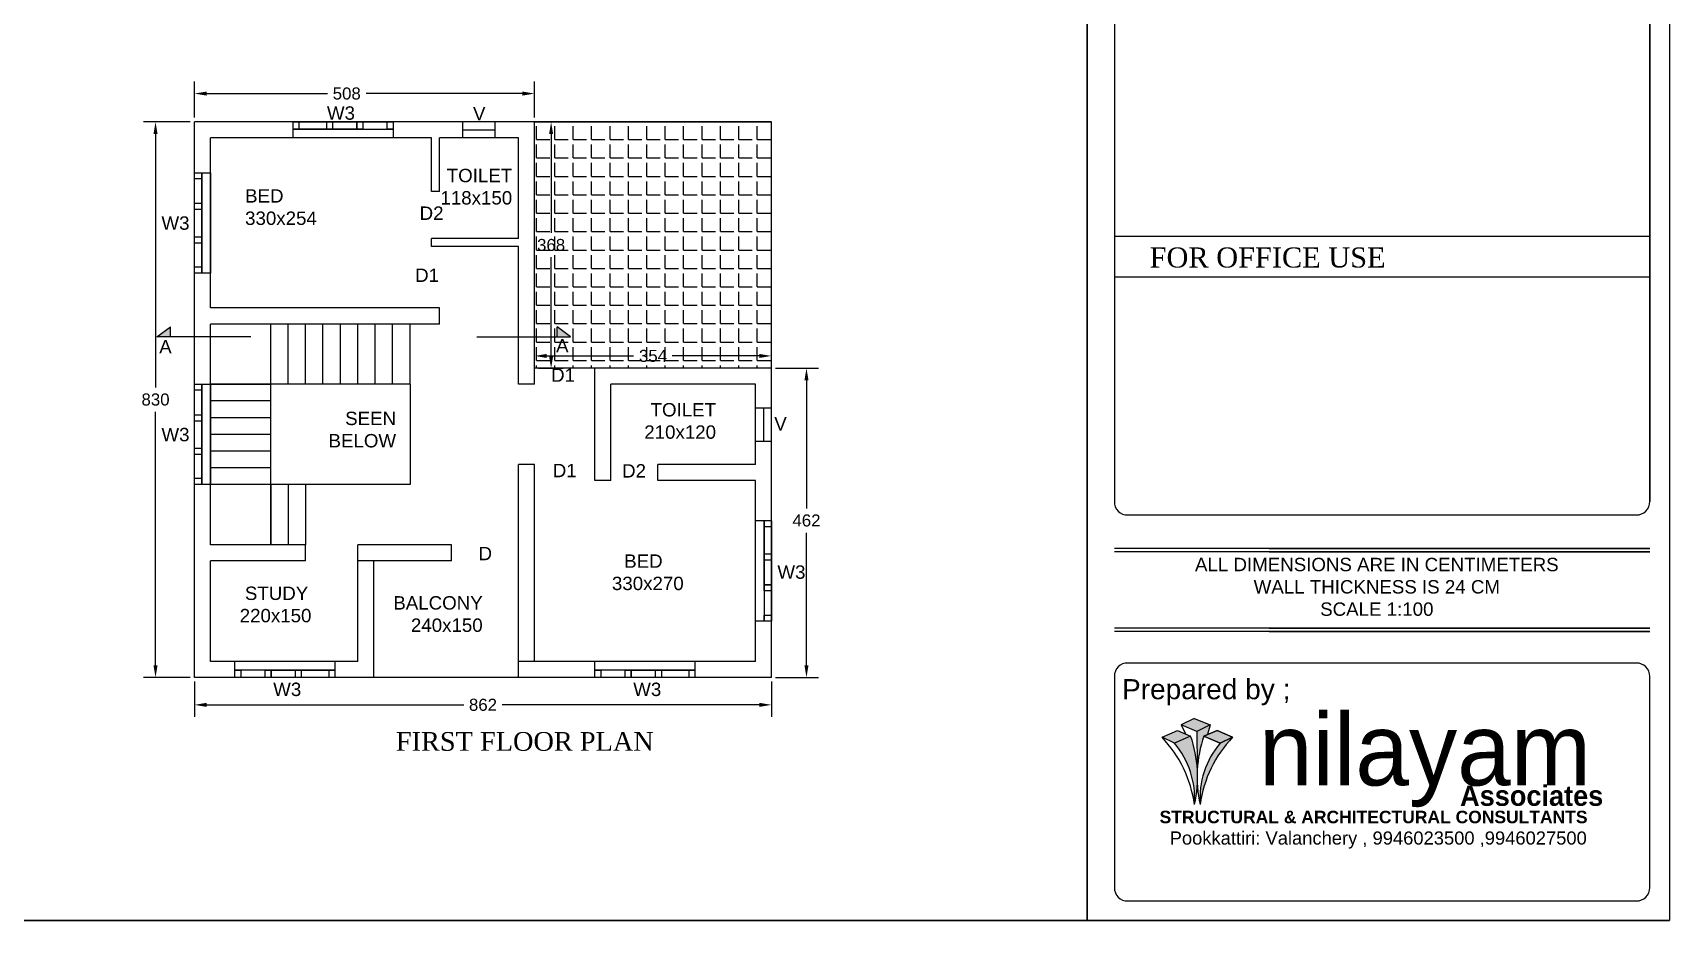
# Model space of a CAD drawing. Header units: inches. Extents: x -2903 to 3367, y -161 to 1064.
# Drawn here: x 341.54 to 366.01, y 299.12 to 312.41 of the extents above; entities that cross this region are included whole.
import ezdxf

# ---------------------------------------------------------------- set-up
doc = ezdxf.new("R2010")
doc.units = ezdxf.units.IN
doc.header["$MEASUREMENT"] = 0
doc.layers.add('--plan', color=7, linetype='Continuous')
doc.styles.add('SA', font='times.ttf')
doc.styles.get("Standard").update_dxf_attribs({"font": 'arial.ttf'})
doc.styles.add('style1', font='romand.shx', dxfattribs={"height": 5})
doc.dimstyles.get("Standard").update_dxf_attribs({"dimtxt": 0.18, "dimasz": 0.18, "dimexe": 0.18, "dimexo": 0.0625, "dimgap": 0.09, "dimtad": 0, "dimtih": 1, "dimtoh": 1, "dimdec": 0, "dimlfac": 100, "dimzin": 0, "dimdsep": 46, "dimtxsty": 'Standard', "dimcen": 0.09, "dimadec": 0, "dimazin": 0, "dimtfac": 1, "dimtdec": 0, "dimtofl": 0, "dimtmove": 0, "dimatfit": 3, "dimfxl": 1, "dimtolj": 1, "dimtzin": 0, "dimarcsym": 0})

# ---------------------------------------------------------------- blocks, each defined once
blk = doc.blocks.new('*D467')
at = {"color": 0, "lineweight": -2, "transparency": 16777216}
for p, q in [((343.951, 311.14), (343.951, 311.68)), ((349.031, 311.14), (349.031, 311.68)), ((344.131, 311.5), (345.937, 311.5)), ((348.851, 311.5), (346.515, 311.5))]:
    blk.add_line(p, q, dxfattribs=at)
at = {"color": 0, "transparency": 16777216}
for points in [[(344.131, 311.53), (344.131, 311.47), (343.951, 311.5)], [(348.851, 311.53), (348.851, 311.47), (349.031, 311.5)]]:
    blk.add_solid(points, dxfattribs=at)
at = {"layer": 'Defpoints', "color": 0, "transparency": 16777216}
for p in [(349.031, 311.5), (343.951, 311.077), (349.031, 311.077)]:
    blk.add_point(p, dxfattribs=at)
at = {"color": 0, "transparency": 16777216, "insert": (346.226, 311.5), "char_height": 0.18, "attachment_point": 5}
blk.add_mtext('\\A1;508', dxfattribs=at)
blk = doc.blocks.new('*D468')
at = {"color": 0, "lineweight": -2, "transparency": 16777216}
for p, q in [((352.633, 307.397), (353.274, 307.397)), ((353.094, 307.217), (353.094, 305.302)), ((353.094, 302.957), (353.094, 304.939)), ((352.633, 302.777), (353.274, 302.777))]:
    blk.add_line(p, q, dxfattribs=at)
at = {"color": 0, "transparency": 16777216}
for points in [[(353.064, 307.217), (353.124, 307.217), (353.094, 307.397)], [(353.064, 302.957), (353.124, 302.957), (353.094, 302.777)]]:
    blk.add_solid(points, dxfattribs=at)
at = {"layer": 'Defpoints', "color": 0, "transparency": 16777216}
for p in [(352.571, 307.397), (352.571, 302.777), (353.094, 302.777)]:
    blk.add_point(p, dxfattribs=at)
at = {"color": 0, "transparency": 16777216, "insert": (353.094, 305.121), "char_height": 0.18, "attachment_point": 5}
blk.add_mtext('\\A1;462', dxfattribs=at)
blk = doc.blocks.new('*D480')
at = {"color": 0, "lineweight": -2, "transparency": 16777216}
for p, q in [((343.951, 302.715), (343.951, 302.187)), ((352.571, 302.715), (352.571, 302.187)), ((344.131, 302.367), (347.973, 302.367)), ((352.391, 302.367), (348.549, 302.367))]:
    blk.add_line(p, q, dxfattribs=at)
at = {"color": 0, "transparency": 16777216}
for points in [[(344.131, 302.397), (344.131, 302.337), (343.951, 302.367)], [(352.391, 302.397), (352.391, 302.337), (352.571, 302.367)]]:
    blk.add_solid(points, dxfattribs=at)
at = {"layer": 'Defpoints', "color": 0, "transparency": 16777216}
for p in [(343.951, 302.777), (352.571, 302.777), (352.571, 302.367)]:
    blk.add_point(p, dxfattribs=at)
at = {"color": 0, "transparency": 16777216, "insert": (348.261, 302.367), "char_height": 0.18, "attachment_point": 5}
blk.add_mtext('\\A1;862', dxfattribs=at)
blk = doc.blocks.new('*D484')
at = {"color": 0, "lineweight": -2, "transparency": 16777216}
for p, q in [((349.093, 311.077), (349.459, 311.077)), ((349.279, 310.897), (349.279, 309.419)), ((349.279, 307.577), (349.279, 309.056)), ((349.093, 307.397), (349.459, 307.397))]:
    blk.add_line(p, q, dxfattribs=at)
at = {"color": 0, "transparency": 16777216}
for points in [[(349.249, 310.897), (349.309, 310.897), (349.279, 311.077)], [(349.249, 307.577), (349.309, 307.577), (349.279, 307.397)]]:
    blk.add_solid(points, dxfattribs=at)
at = {"layer": 'Defpoints', "color": 0, "transparency": 16777216}
for p in [(349.031, 311.077), (349.031, 307.397), (349.279, 307.397)]:
    blk.add_point(p, dxfattribs=at)
at = {"color": 0, "transparency": 16777216, "insert": (349.279, 309.237), "char_height": 0.18, "attachment_point": 5}
blk.add_mtext('\\A1;368', dxfattribs=at)
blk = doc.blocks.new('*D485')
at = {"color": 0, "lineweight": -2, "transparency": 16777216}
for p, q in [((349.031, 307.46), (349.031, 307.76)), ((352.571, 307.46), (352.571, 307.76)), ((349.211, 307.58), (350.512, 307.58)), ((352.391, 307.58), (351.089, 307.58))]:
    blk.add_line(p, q, dxfattribs=at)
at = {"color": 0, "transparency": 16777216}
for points in [[(349.211, 307.61), (349.211, 307.55), (349.031, 307.58)], [(352.391, 307.61), (352.391, 307.55), (352.571, 307.58)]]:
    blk.add_solid(points, dxfattribs=at)
at = {"layer": 'Defpoints', "color": 0, "transparency": 16777216}
for p in [(352.571, 307.58), (349.031, 307.397), (352.571, 307.397)]:
    blk.add_point(p, dxfattribs=at)
at = {"color": 0, "transparency": 16777216, "insert": (350.801, 307.58), "char_height": 0.18, "attachment_point": 5}
blk.add_mtext('\\A1;354', dxfattribs=at)
blk = doc.blocks.new('*D486')
at = {"color": 0, "lineweight": -2, "transparency": 16777216}
for p, q in [((343.888, 311.077), (343.189, 311.077)), ((343.369, 310.897), (343.369, 307.11)), ((343.369, 302.957), (343.369, 306.746)), ((343.888, 302.777), (343.189, 302.777))]:
    blk.add_line(p, q, dxfattribs=at)
at = {"color": 0, "transparency": 16777216}
for points in [[(343.339, 310.897), (343.399, 310.897), (343.369, 311.077)], [(343.339, 302.957), (343.399, 302.957), (343.369, 302.777)]]:
    blk.add_solid(points, dxfattribs=at)
at = {"layer": 'Defpoints', "color": 0, "transparency": 16777216}
for p in [(343.369, 311.077), (343.951, 311.077), (343.951, 302.777)]:
    blk.add_point(p, dxfattribs=at)
at = {"color": 0, "transparency": 16777216, "insert": (343.369, 306.928), "char_height": 0.18, "attachment_point": 5}
blk.add_mtext('\\A1;830', dxfattribs=at)
blk = doc.blocks.new('nilayan new')
h = blk.add_hatch(color=256)
h.set_gradient(color1=(13, 97, 231), color2=(163, 196, 250), one_color=1, tint=0.81, name='HEMISPHERICAL')
h.paths.add_polyline_path([(-542.848, 296.148), (-543.052, 296.23), (-543.218, 296.149), (-543.018, 296.064)])
h.paths.add_polyline_path([(-543.016, 295.622, -0.006631), (-543.013, 295.58, -0.069334), (-542.927, 296.007), (-542.882, 296.026), (-542.848, 296.148), (-543.018, 296.064)])
h = blk.add_hatch(color=256)
h.set_gradient(color1=(171, 171, 160), color2=(233, 233, 231), one_color=1, tint=0.91)
h.paths.add_polyline_path([(-543.265, 296.076), (-543.464, 295.991), (-543.303, 295.916), (-543.099, 296.007)])
h.paths.add_polyline_path([(-543.099, 296.007), (-543.303, 295.916, -0.197043), (-543.05, 295.133, 0.041266), (-543.013, 295.39, -0.030102), (-543.013, 295.58, 0.069334)])
h.paths.add_polyline_path([(-542.927, 296.007), (-542.722, 295.916), (-542.561, 295.991), (-542.76, 296.076)])
h.paths.add_polyline_path([(-542.561, 295.991), (-542.722, 295.916, 0.197043), (-542.976, 295.133, -0.158169)])
for p, q in [((-543.052, 296.23), (-543.218, 296.149)), ((-543.052, 296.23), (-542.848, 296.148)), ((-543.464, 295.991), (-543.265, 296.076)), ((-543.303, 295.916), (-543.464, 295.991)), ((-543.099, 296.007), (-543.303, 295.916)), ((-543.265, 296.076), (-543.099, 296.007)), ((-543.018, 296.064), (-543.218, 296.149)), ((-543.218, 296.149), (-543.163, 296.034)), ((-542.848, 296.148), (-543.018, 296.064)), ((-543.018, 296.064), (-543.016, 295.622)), ((-542.76, 296.076), (-542.927, 296.007)), ((-542.927, 296.007), (-542.722, 295.916)), ((-542.848, 296.148), (-542.882, 296.026)), ((-542.561, 295.991), (-542.76, 296.076)), ((-542.722, 295.916), (-542.561, 295.991))]:
    blk.add_line(p, q)
for points in [[(-543.265, 296.076), (-543.099, 296.007), (-543.303, 295.916), (-543.464, 295.991), (-543.265, 296.076)], [(-542.76, 296.076), (-542.561, 295.991), (-542.722, 295.916), (-542.927, 296.007), (-542.76, 296.076)]]:
    blk.add_lwpolyline(points)
for centre, radius, start, end in [((-544.579, 294.922), 1.544, 7.8259, 43.7778), ((-544.588, 295.485), 1.579, 347.0994, 19.3132), ((-541.437, 295.485), 1.579, 160.6868, 192.9006), ((-541.446, 294.922), 1.544, 136.2222, 172.1741), ((-544.132, 295.215), 1.085, 355.6446, 40.2323), ((-541.893, 295.215), 1.085, 139.7677, 184.3554)]:
    blk.add_arc(centre, radius, start, end)
at = {"attachment_point": 1}
for s, width, insert, char_height in [('{\\fBauhaus|b0|i0|c0|p2;\\C5;nilayam}', 18.84828, (-542.225, 296.297), 0.92248), ('Pookkattiri: Valanchery , 9946023500 ,9946027500', 13.33237, (-543.366, 294.786), 0.168)]:
    blk.add_mtext_dynamic_manual_height_columns(s, width=width, gutter_width=1, heights=[0], dxfattribs=dict(at, insert=insert, char_height=char_height))
for s, insert, char_height, width in [('{\\fBauhaus|b1|i0|c0|p2;Associates}', (-539.651, 295.373), 0.25945, 11.05359), ('{\\fArial Greek|b1|i0|c0|p34;STRUCTURAL & ARCHITECTURAL CONSULTANTS}', (-543.495, 295.051), 0.16, 15.33754)]:
    blk.add_mtext(s, dxfattribs=dict(at, insert=insert, char_height=char_height, width=width))

msp = doc.modelspace()

# ---------------------------------------------------------------- hatches: boundary and pattern name
h = msp.add_hatch()
h.set_pattern_fill('ANGLE', color=256)
h.set_pattern_definition([(0, (-211.66632, -78.86238), (0, 0.275), [0.2, -0.075]), (90, (-211.66632, -78.86238), (-0.275, 2e-17), [0.2, -0.075])])
h.paths.add_polyline_path([(352.571, 311.077), (349.031, 311.077), (349.031, 307.865), (349.371, 307.865), (349.371, 308.015), (349.571, 307.865), (349.031, 307.865), (349.031, 307.397), (349.931, 307.397), (352.571, 307.397)])
h.paths.add_polyline_path([(350.547, 307.393), (351.056, 307.393), (351.056, 307.764), (350.547, 307.764)], flags=9)
h.paths.add_polyline_path([(349.024, 309.051), (349.534, 309.051), (349.534, 309.422), (349.024, 309.422)], flags=9)
h.paths.add_polyline_path([(349.148, 307.525), (349.59, 307.525), (349.59, 307.937), (349.148, 307.937)], flags=24)
h = msp.add_hatch(color=256)
h.dxf.hatch_style = 1
h.paths.add_polyline_path([(349.371, 308.015), (349.371, 307.865), (349.571, 307.865)])
h.paths.add_polyline_path([(343.591, 308.015), (343.391, 307.865), (343.591, 307.865)])
h.paths.add_polyline_path([(338.795, 308.015), (338.795, 307.865), (338.995, 307.865)])
h.paths.add_polyline_path([(329.455, 308.015), (329.255, 307.865), (329.455, 307.865)])

# ---------------------------------------------------------------- linework, layer by layer
at = {"layer": '--plan', "ltscale": 0.1}
for p, q in [((345.421, 311.077), (345.421, 310.837)), ((345.421, 311.057), (345.421, 310.967)), ((346.466, 310.967), (345.421, 310.967)), ((345.511, 311.077), (345.511, 310.967)), ((345.511, 311.057), (345.511, 310.967)), ((345.921, 311.077), (345.921, 310.967)), ((345.921, 311.057), (345.921, 310.967)), ((346.011, 311.077), (346.011, 310.967)), ((346.011, 311.077), (346.011, 310.967)), ((346.376, 311.077), (346.376, 310.967)), ((346.376, 311.057), (346.376, 310.967)), ((346.466, 311.077), (346.466, 310.967)), ((346.466, 311.077), (346.466, 310.967)), ((343.951, 310.317), (344.191, 310.317)), ((344.061, 310.227), (343.951, 310.227)), ((344.061, 310.317), (344.061, 308.817)), ((344.191, 310.317), (344.191, 308.817)), ((343.951, 309.862), (344.061, 309.862)), ((343.951, 309.862), (344.061, 309.862)), ((343.951, 309.772), (344.061, 309.772)), ((343.971, 309.772), (344.061, 309.772)), ((343.951, 309.362), (344.061, 309.362)), ((343.951, 309.272), (344.061, 309.272)), ((343.971, 309.362), (344.061, 309.362)), ((343.971, 309.272), (344.061, 309.272)), ((344.061, 308.907), (343.951, 308.907)), ((344.191, 308.817), (343.951, 308.817)), ((344.061, 308.907), (343.971, 308.907)), ((344.191, 308.817), (343.971, 308.817)), ((343.951, 307.157), (344.191, 307.157)), ((344.061, 307.067), (343.951, 307.067)), ((344.061, 307.157), (344.061, 305.657)), ((344.191, 307.157), (344.191, 305.657)), ((343.951, 306.702), (344.061, 306.702)), ((343.951, 306.702), (344.061, 306.702)), ((343.951, 306.612), (344.061, 306.612)), ((343.971, 306.612), (344.061, 306.612)), ((343.951, 306.202), (344.061, 306.202)), ((343.951, 306.112), (344.061, 306.112)), ((343.971, 306.202), (344.061, 306.202)), ((343.971, 306.112), (344.061, 306.112)), ((344.061, 305.747), (343.951, 305.747)), ((344.061, 305.747), (343.971, 305.747)), ((344.191, 305.657), (343.951, 305.657)), ((344.191, 305.657), (343.971, 305.657)), ((352.571, 305.117), (352.331, 305.117)), ((352.551, 305.117), (352.461, 305.117)), ((352.461, 304.072), (352.461, 305.117)), ((352.551, 305.027), (352.461, 305.027)), ((352.571, 305.027), (352.461, 305.027)), ((352.551, 304.617), (352.461, 304.617)), ((352.571, 304.617), (352.461, 304.617)), ((352.571, 304.527), (352.461, 304.527)), ((352.571, 304.527), (352.461, 304.527)), ((352.551, 304.162), (352.461, 304.162)), ((352.571, 304.162), (352.461, 304.162)), ((352.571, 304.072), (352.461, 304.072)), ((352.571, 304.072), (352.461, 304.072)), ((345.007, 302.887), (346.052, 302.887)), ((345.007, 302.777), (345.007, 302.887)), ((345.007, 302.777), (345.007, 302.887)), ((345.097, 302.797), (345.097, 302.887)), ((345.097, 302.777), (345.097, 302.887)), ((345.462, 302.777), (345.462, 302.887)), ((345.462, 302.777), (345.462, 302.887)), ((345.552, 302.797), (345.552, 302.887)), ((345.552, 302.777), (345.552, 302.887)), ((345.962, 302.797), (345.962, 302.887)), ((345.962, 302.777), (345.962, 302.887)), ((346.052, 302.777), (346.052, 303.017)), ((346.052, 302.797), (346.052, 302.887)), ((350.386, 302.887), (351.431, 302.887)), ((350.386, 302.777), (350.386, 302.887)), ((350.386, 302.777), (350.386, 302.887)), ((350.476, 302.797), (350.476, 302.887)), ((350.476, 302.777), (350.476, 302.887)), ((350.841, 302.777), (350.841, 302.887)), ((350.841, 302.777), (350.841, 302.887)), ((350.931, 302.797), (350.931, 302.887)), ((350.931, 302.777), (350.931, 302.887)), ((351.341, 302.797), (351.341, 302.887)), ((351.341, 302.777), (351.341, 302.887)), ((351.431, 302.777), (351.431, 303.017)), ((351.431, 302.797), (351.431, 302.887))]:
    msp.add_line(p, q, dxfattribs=at)
at = {"color": 4}
msp.add_line((357.288, 326.844), (357.288, 299.144), dxfattribs=at)
for p, q in [((365.988, 326.844), (365.988, 299.144)), ((357.695, 317.474), (357.695, 305.404)), ((365.695, 317.474), (365.695, 305.404)), ((343.951, 302.777), (343.951, 311.077)), ((352.571, 311.077), (343.951, 311.077)), ((344.191, 311.077), (343.951, 311.077)), ((349.031, 311.077), (344.791, 311.077)), ((345.421, 311.077), (346.921, 311.077)), ((346.921, 311.077), (346.921, 310.837)), ((347.961, 310.837), (347.961, 311.077)), ((347.961, 310.957), (348.441, 310.957)), ((348.441, 310.837), (348.441, 311.077)), ((349.031, 307.157), (349.031, 311.077)), ((349.031, 311.077), (352.571, 311.077)), ((352.571, 302.777), (352.571, 311.077)), ((344.191, 308.297), (344.191, 310.837)), ((347.491, 310.837), (344.191, 310.837)), ((347.491, 310.037), (347.491, 310.837)), ((347.491, 310.037), (347.491, 310.837)), ((347.611, 310.037), (347.611, 310.837)), ((348.791, 310.837), (347.611, 310.837)), ((348.791, 309.337), (348.791, 310.837)), ((347.611, 310.037), (347.491, 310.037)), ((347.491, 309.217), (347.491, 309.337)), ((347.491, 309.217), (347.491, 309.337)), ((348.791, 309.337), (347.491, 309.337)), ((348.791, 309.217), (347.491, 309.217)), ((348.791, 307.157), (348.791, 309.217)), ((357.695, 309.368), (365.695, 309.368)), ((357.695, 309.368), (365.533, 309.368)), ((357.695, 308.763), (365.695, 308.763)), ((346.971, 308.297), (344.191, 308.297)), ((347.611, 308.297), (345.491, 308.297)), ((347.611, 308.057), (347.611, 308.297)), ((343.391, 307.865), (343.591, 308.015)), ((343.591, 307.865), (343.591, 308.015)), ((347.611, 308.057), (344.191, 308.057)), ((344.191, 304.757), (344.191, 308.057)), ((345.091, 304.757), (345.091, 308.057)), ((345.091, 307.157), (345.091, 308.057)), ((345.351, 307.157), (345.351, 308.057)), ((345.611, 307.157), (345.611, 308.057)), ((345.871, 307.157), (345.871, 308.057)), ((346.131, 307.157), (346.131, 308.057)), ((346.391, 307.157), (346.391, 308.057)), ((346.651, 307.157), (346.651, 308.057)), ((346.911, 307.157), (346.911, 308.057)), ((347.171, 307.157), (347.171, 308.057)), ((349.371, 307.865), (349.371, 308.015)), ((349.571, 307.865), (349.371, 308.015)), ((344.791, 307.865), (343.391, 307.865)), ((348.171, 307.865), (349.571, 307.865)), ((349.931, 307.397), (349.031, 307.397)), ((349.931, 305.717), (349.931, 307.397)), ((352.571, 307.397), (349.931, 307.397)), ((347.171, 307.157), (344.191, 307.157)), ((344.191, 307.157), (345.091, 307.157)), ((345.091, 307.157), (344.191, 307.157)), ((347.171, 307.157), (347.171, 305.657)), ((349.031, 307.157), (348.791, 307.157)), ((350.171, 305.717), (350.171, 307.157)), ((352.331, 307.157), (350.171, 307.157)), ((352.331, 305.957), (352.331, 307.157)), ((345.091, 306.907), (344.191, 306.907)), ((352.331, 306.807), (352.571, 306.807)), ((352.451, 306.807), (352.451, 306.307)), ((345.091, 306.657), (344.191, 306.657)), ((345.091, 306.407), (344.191, 306.407)), ((352.331, 306.307), (352.571, 306.307)), ((345.091, 306.157), (344.191, 306.157)), ((345.091, 305.907), (344.191, 305.907)), ((348.791, 302.777), (348.791, 305.957)), ((349.031, 305.957), (348.791, 305.957)), ((349.031, 303.017), (349.031, 305.957)), ((350.871, 305.717), (350.871, 305.957)), ((352.331, 305.957), (350.871, 305.957)), ((347.171, 305.657), (344.191, 305.657)), ((345.091, 305.657), (345.091, 304.757)), ((345.351, 305.657), (345.351, 304.757)), ((345.611, 305.657), (345.611, 304.757)), ((350.171, 305.717), (349.931, 305.717)), ((352.331, 305.717), (350.871, 305.717)), ((352.331, 303.017), (352.331, 305.717)), ((352.461, 305.117), (352.461, 304.072)), ((352.571, 305.117), (352.571, 303.617)), ((345.611, 304.757), (344.191, 304.757)), ((345.611, 304.517), (345.611, 304.757)), ((347.791, 304.757), (346.391, 304.757)), ((346.391, 304.517), (346.391, 304.757)), ((347.791, 304.517), (347.791, 304.757)), ((343.951, 302.777), (343.951, 304.517)), ((344.191, 303.017), (344.191, 304.517)), ((345.611, 304.517), (344.191, 304.517)), ((346.391, 303.017), (346.391, 304.517)), ((347.791, 304.517), (346.391, 304.517)), ((346.631, 302.777), (346.631, 304.517)), ((352.461, 304.662), (352.461, 303.617)), ((365.695, 304.704), (357.695, 304.704)), ((365.695, 304.654), (357.695, 304.654)), ((360.006, 304.704), (365.695, 304.704)), ((360.006, 304.654), (365.695, 304.654)), ((352.461, 304.072), (352.461, 304.162)), ((352.461, 304.162), (352.571, 304.162)), ((352.571, 303.617), (352.331, 303.617)), ((352.461, 303.617), (352.461, 303.707)), ((352.461, 303.707), (352.571, 303.707)), ((365.695, 303.512), (357.695, 303.512)), ((365.695, 303.462), (357.695, 303.462)), ((360.006, 303.512), (365.695, 303.512)), ((360.006, 303.512), (365.695, 303.512)), ((360.006, 303.462), (365.695, 303.462)), ((360.006, 303.462), (365.695, 303.462)), ((346.391, 303.017), (344.191, 303.017)), ((344.552, 302.777), (344.552, 303.017)), ((346.631, 302.777), (346.631, 303.017)), ((352.331, 303.017), (348.791, 303.017)), ((352.331, 303.017), (349.031, 303.017)), ((349.931, 302.777), (349.931, 303.017)), ((352.571, 302.777), (343.951, 302.777)), ((346.052, 302.777), (344.552, 302.777)), ((351.431, 302.777), (349.931, 302.777)), ((325.988, 299.144), (365.988, 299.144))]:
    msp.add_line(p, q)
for points in [[(365.988, 326.844), (365.988, 299.144), (325.988, 299.144), (325.988, 326.844)], [(357.288, 326.844), (365.988, 326.844), (365.988, 299.144), (357.288, 299.144)]]:
    msp.add_lwpolyline(points, close=True)
for points in [[(365.695, 305.404), (365.695, 317.474, 0.414214), (365.495, 317.674), (357.895, 317.674, 0.386735), (357.695, 317.474), (357.695, 305.404, 0.438417), (357.895, 305.204), (365.495, 305.204, 0.414214)], [(357.695, 302.295), (357.695, 299.637, 0.426368), (357.895, 299.437), (365.495, 299.437, 0.414214), (365.695, 299.637), (365.695, 302.295), (365.695, 302.792, 0.414214), (365.495, 302.992), (357.895, 302.992, 0.426368), (357.695, 302.792)]]:
    msp.add_lwpolyline(points, format="xyb", close=True)
for points in [[(345.421, 310.967), (346.466, 310.967), (346.376, 310.967), (346.376, 311.077)], [(345.876, 310.967), (346.921, 310.967), (346.831, 310.967), (346.831, 311.077)], [(344.191, 308.817), (343.951, 308.817), (343.951, 310.317), (344.191, 310.317), (344.191, 308.817), (344.061, 308.817), (344.061, 310.317), (344.061, 310.227), (343.951, 310.227)], [(344.191, 305.657), (343.951, 305.657), (343.951, 307.157), (344.191, 307.157), (344.191, 305.657), (344.061, 305.657), (344.061, 307.157), (344.061, 307.067), (343.951, 307.067)], [(345.597, 302.887), (344.552, 302.887), (344.642, 302.887), (344.642, 302.777)], [(346.052, 302.887), (345.007, 302.887), (345.097, 302.887), (345.097, 302.777)], [(350.976, 302.887), (349.931, 302.887), (350.021, 302.887), (350.021, 302.777)], [(351.431, 302.887), (350.386, 302.887), (350.476, 302.887), (350.476, 302.777)]]:
    msp.add_lwpolyline(points)
msp.add_circle((345.1, 307.465), 61.982)

# ---------------------------------------------------------------- block references
at = {"xscale": 1.167764719158362, "yscale": 1.167764719158362, "zscale": 1.167764719158362}
msp.add_blockref('nilayan new', (993.044, -43.765), dxfattribs=at)

# ---------------------------------------------------------------- texts
at = {"layer": '--plan', "ltscale": 0.1, "insert": (346.959, 301.961), "char_height": 0.28, "width": 17.51749, "attachment_point": 1, "style": 'SA'}
msp.add_mtext('FIRST FLOOR PLAN', dxfattribs=at)
at = {"char_height": 0.2, "attachment_point": 1}
for s, insert, width in [('W3', (345.93, 311.309), 1.42076), ('V', (348.112, 311.3), 1.42076), ('W3', (343.458, 309.665), 1.42076), ('  A', (343.269, 307.818), 1.42076), ('  A', (349.198, 307.834), 1.42076), ('W3', (343.458, 306.505), 1.42076), ('V', (352.613, 306.666), 1.42076), ('\\pxqc;ALL DIMENSIONS ARE IN CENTIMETERS \\PWALL THICKNESS IS 24 CM\\PSCALE 1:100', (358.562, 304.564), 6.10614), ('W3', (352.66, 304.451), 1.42076), ('W3', (345.127, 302.699), 1.42076), ('W3', (350.506, 302.699), 1.42076)]:
    msp.add_mtext(s, dxfattribs=dict(at, insert=insert, width=width))
for s, width, insert in [('\\pxqr;TOILET\\P118x150', 1.58774, (347.11, 310.376)), ('BED\\P330x254', 1.58774, (344.707, 310.071)), ('\\pxqr;D2', 1.58774, (346.084, 309.813)), ('\\pxqr;D1', 1.58774, (346.017, 308.886)), ('\\pxqr;D1', 1.58774, (348.048, 307.394)), ('\\pxqr;SEEN BELOW', 1.58774, (345.375, 306.747)), ('\\pxqr;TOILET\\P210x120', 1.58774, (350.155, 306.876)), ('\\pxqr;D1', 1.58774, (348.073, 305.968)), ('\\pxqr;D2', 1.58774, (349.109, 305.963)), ('\\pxqr;D', 1.58774, (346.809, 304.728)), ('         BED\\P\\pxqr;330x270', 1.58774, (349.672, 304.615)), ('          STUDY \\P         220x150', 2.62893, (343.928, 304.134)), ('\\pxqr; BALCONY\\P240x150', 1.58774, (346.669, 303.991))]:
    msp.add_mtext_dynamic_manual_height_columns(s, width=width, gutter_width=1, heights=[0], dxfattribs=dict(at, insert=insert))
at = {"insert": (358.221, 309.201), "char_height": 0.3, "width": 9.7108, "attachment_point": 1, "style": 'style1'}
msp.add_mtext('{\\fTimes New Roman|b0|i0|c0|p18;FOR OFFICE USE}', dxfattribs=at)
at = {"color": 0, "lineweight": 20, "insert": (357.808, 302.751), "char_height": 0.3, "width": 6.96395, "attachment_point": 1}
msp.add_mtext('Prepared by ;', dxfattribs=at)

# ---------------------------------------------------------------- dimensions: what is measured, and where the dimension line sits
dim = msp.add_linear_dim(base=(349.031, 311.5), p1=(343.951, 311.077), p2=(349.031, 311.077), dimstyle='Standard')
dim.commit()
dim.dimension.update_dxf_attribs({"geometry": '*D467', "text_midpoint": (346.226, 311.5), "dimtype": 160})
for base, p1, p2, picture, middle in [((343.369, 311.077), (343.951, 302.777), (343.951, 311.077), '*D486', (343.369, 306.928)), ((353.094, 302.777), (352.571, 307.397), (352.571, 302.777), '*D468', (353.094, 305.121))]:
    dim = msp.add_linear_dim(base=base, p1=p1, p2=p2, angle=90, dimstyle='Standard')
    dim.commit()
    dim.dimension.update_dxf_attribs({"geometry": picture, "text_midpoint": middle, "dimtype": 160})
dim = msp.add_linear_dim(base=(349.279, 307.397), p1=(349.031, 311.077), p2=(349.031, 307.397), angle=90, dimstyle='Standard')
dim.commit()
dim.dimension.update_dxf_attribs({"geometry": '*D484', "text_midpoint": (349.279, 309.237)})
for base, p1, p2, picture, middle in [((352.571, 307.58), (349.031, 307.397), (352.571, 307.397), '*D485', (350.801, 307.58)), ((352.571, 302.367), (343.951, 302.777), (352.571, 302.777), '*D480', (348.261, 302.367))]:
    dim = msp.add_linear_dim(base=base, p1=p1, p2=p2, dimstyle='Standard')
    dim.commit()
    dim.dimension.update_dxf_attribs({"geometry": picture, "text_midpoint": middle})

doc.saveas('drawing.dxf')
